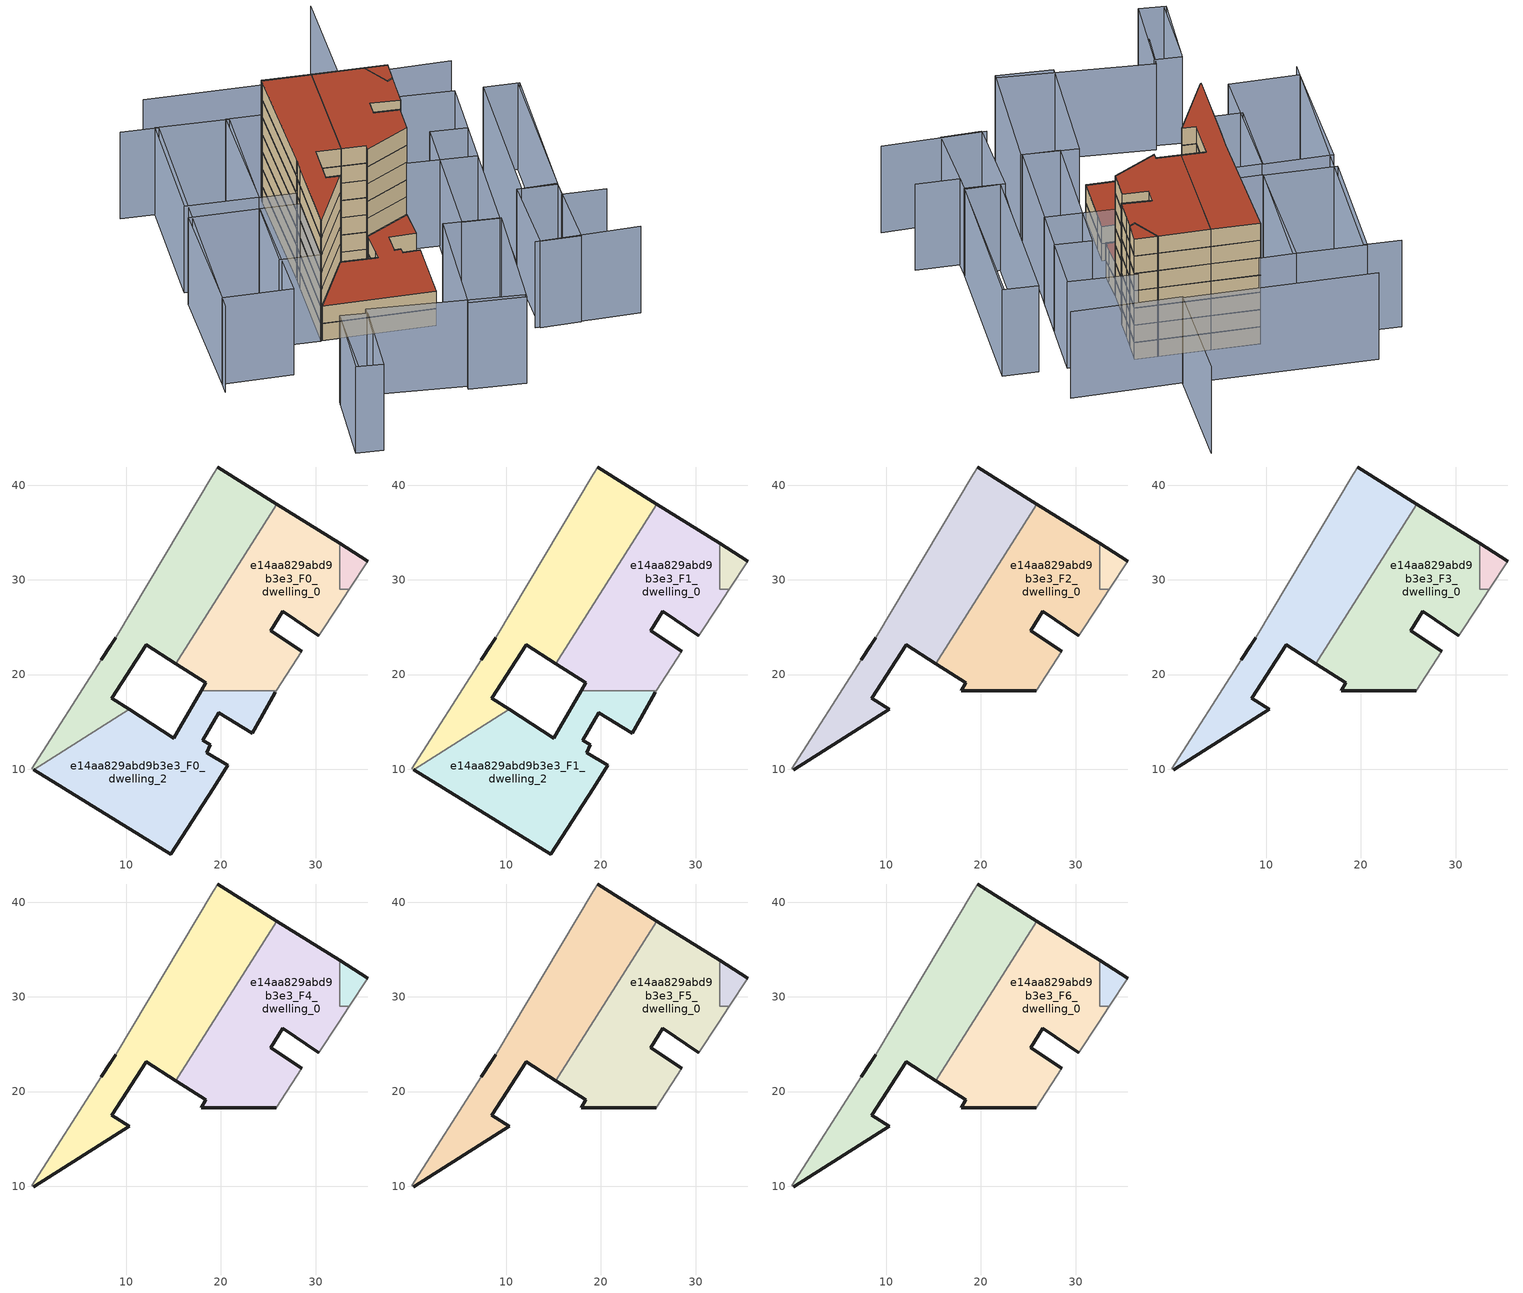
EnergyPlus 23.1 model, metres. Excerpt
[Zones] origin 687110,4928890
e14aa829abd9b3e3_F0_dwelling_0
 floor ground (EU_floor_Construction): 28.56,22.49 25.28,24.64 26.55,26.68 30.31,24.08 32.38,27.23 33.56,29.04 32.54,29.04 32.54,33.86 25.92,38.01 15.24,21.15 18.39,19.12 17.92,18.31 25.85,18.31 z0
 wall outside (EU_wall_Construction): 30.31,24.08 26.55,26.68 25.28,24.64 28.56,22.49 / 17.92,18.31 18.39,19.12 15.24,21.15 / 25.92,38.01 32.54,33.86 z0:3
 wall adiabatic (EU_wall_Construction): 33.56,29.04 32.38,27.23 30.31,24.08 / 28.56,22.49 25.85,18.31 z0:3
 wall to e14aa829abd9b3e3_F0_dwelling_2 (EU_wall_Construction): 25.85,18.31 17.92,18.31 z0:3
 wall to e14aa829abd9b3e3_F0_dwelling_1 (EU_wall_Construction): 15.24,21.15 25.92,38.01 z0:3
 wall to e14aa829abd9b3e3_F0_circulation (EU_wall_Construction): 32.54,33.86 32.54,29.04 33.56,29.04 z0:3
e14aa829abd9b3e3_F0_dwelling_1
 floor ground (EU_floor_Construction): 15.24,21.15 25.92,38.01 19.66,41.94 19.2,41.2 8.86,23.92 8.33,23.1 7.33,21.55 0.01,10.03 0.19,9.92 10.3,16.32 8.45,17.51 12.1,23.17 z0
 wall outside (EU_wall_Construction): 7.33,21.55 8.33,23.1 8.86,23.92 / 19.66,41.94 25.92,38.01 / 15.24,21.15 12.1,23.17 8.45,17.51 10.3,16.32 z0:3
 wall adiabatic (EU_wall_Construction): 8.86,23.92 19.2,41.2 19.66,41.94 / 0.19,9.92 0.01,10.03 7.33,21.55 z0:3
 wall to e14aa829abd9b3e3_F0_dwelling_2 (EU_wall_Construction): 10.29,16.32 0.19,9.92 z0:3
e14aa829abd9b3e3_F0_dwelling_2
 floor ground (EU_floor_Construction): 19.22,8.04 20.72,10.43 18.47,11.72 18.89,12.58 18.06,13.04 19.78,15.96 23.32,13.81 24.21,15.4 25.74,18.15 25.85,18.31 17.92,18.31 15.65,14.4 14.99,13.28 10.3,16.32 0.19,9.92 14.7,1.04 z0
 wall outside (EU_wall_Construction): 10.3,16.32 14.99,13.28 15.65,14.4 17.92,18.31 / 25.74,18.15 24.21,15.4 23.32,13.81 19.78,15.96 18.06,13.04 18.89,12.58 18.47,11.72 20.72,10.43 19.22,8.04 14.7,1.04 0.19,9.92 z0:3
 wall adiabatic (EU_wall_Construction): 25.85,18.31 25.74,18.15 z0:3
e14aa829abd9b3e3_F0_circulation
 floor ground (EU_floor_Construction): 33.56,29.04 35.51,32 32.54,33.86 32.54,29.04 z0
 wall outside (EU_wall_Construction): 32.54,33.86 35.51,32 z0:3
 wall adiabatic (EU_wall_Construction): 35.51,32 33.56,29.04 z0:3
e14aa829abd9b3e3_F1_dwelling_0
 floor to e14aa829abd9b3e3_F0_dwelling_0 (EU_floor_Construction): 28.55,22.49 25.27,24.64 26.54,26.68 30.3,24.08 32.38,27.23 33.56,29.04 32.54,29.04 32.54,33.86 25.92,38.01 15.24,21.15 18.38,19.12 17.92,18.31 25.85,18.31 z3
 wall outside (EU_wall_Construction): 30.31,24.08 26.55,26.68 25.28,24.64 28.56,22.49 / 17.92,18.31 18.39,19.12 15.24,21.15 / 25.92,38.01 32.54,33.86 z3:6
 wall adiabatic (EU_wall_Construction): 33.56,29.04 32.38,27.23 30.31,24.08 / 28.56,22.49 25.85,18.31 z3:6
 wall to e14aa829abd9b3e3_F1_dwelling_2 (EU_wall_Construction): 25.85,18.31 17.92,18.31 z3:6
 wall to e14aa829abd9b3e3_F1_dwelling_1 (EU_wall_Construction): 15.24,21.15 25.92,38.01 z3:6
 wall to e14aa829abd9b3e3_F1_circulation (EU_wall_Construction): 32.54,33.86 32.54,29.04 33.56,29.04 z3:6
e14aa829abd9b3e3_F1_dwelling_1
 floor to e14aa829abd9b3e3_F0_dwelling_1 (EU_floor_Construction): 15.24,21.15 25.92,38.01 19.65,41.94 19.2,41.2 8.86,23.92 8.33,23.1 7.33,21.55 0,10.03 0.19,9.92 10.29,16.32 8.45,17.51 12.1,23.17 z3
 wall outside (EU_wall_Construction): 7.33,21.55 8.33,23.1 8.86,23.92 / 19.66,41.94 25.92,38.01 / 15.24,21.15 12.1,23.17 8.45,17.51 10.3,16.32 z3:6
 wall adiabatic (EU_wall_Construction): 8.86,23.92 19.2,41.2 19.66,41.94 / 0.19,9.92 0.01,10.03 7.33,21.55 z3:6
 wall to e14aa829abd9b3e3_F1_dwelling_2 (EU_wall_Construction): 10.29,16.32 0.19,9.92 z3:6
e14aa829abd9b3e3_F1_dwelling_2
 floor to e14aa829abd9b3e3_F0_dwelling_2 (EU_floor_Construction): 19.22,8.04 20.72,10.43 18.47,11.72 18.88,12.58 18.05,13.04 19.77,15.96 23.32,13.81 24.21,15.4 25.74,18.15 25.85,18.31 17.92,18.31 15.65,14.4 14.99,13.28 10.29,16.32 0.19,9.92 14.7,1.04 z3
 wall outside (EU_wall_Construction): 10.3,16.32 14.99,13.28 15.65,14.4 17.92,18.31 / 25.74,18.15 24.21,15.4 23.32,13.81 19.78,15.96 18.06,13.04 18.89,12.58 18.47,11.72 20.72,10.43 19.22,8.04 14.7,1.04 0.19,9.92 z3:6
 wall adiabatic (EU_wall_Construction): 25.85,18.31 25.74,18.15 z3:6
 roof outside (EU_roof_Construction): 25.85,18.31 25.74,18.15 24.21,15.4 23.32,13.81 19.78,15.96 18.06,13.04 18.89,12.58 18.47,11.72 20.72,10.43 19.22,8.04 14.7,1.04 0.19,9.92 10.3,16.32 14.99,13.28 15.65,14.4 17.92,18.31 z6
e14aa829abd9b3e3_F1_circulation
 floor to e14aa829abd9b3e3_F0_circulation (EU_floor_Construction): 33.56,29.04 35.5,32 32.54,33.86 32.54,29.04 z3
 wall outside (EU_wall_Construction): 32.54,33.86 35.51,32 z3:6
 wall adiabatic (EU_wall_Construction): 35.51,32 33.56,29.04 z3:6
e14aa829abd9b3e3_F2_dwelling_0
 floor to e14aa829abd9b3e3_F1_dwelling_0 (EU_floor_Construction): 28.55,22.49 25.27,24.64 26.54,26.68 30.3,24.08 32.38,27.23 33.56,29.04 32.54,29.04 32.54,33.86 25.92,38.01 15.24,21.15 18.38,19.12 17.92,18.31 25.85,18.31 z6
 wall outside (EU_wall_Construction): 30.31,24.08 26.55,26.68 25.28,24.64 28.56,22.49 / 25.85,18.31 17.92,18.31 18.39,19.12 15.24,21.15 / 25.92,38.01 32.54,33.86 z6:9
 wall adiabatic (EU_wall_Construction): 33.56,29.04 32.38,27.23 30.31,24.08 / 28.56,22.49 25.85,18.31 z6:9
 wall to e14aa829abd9b3e3_F2_dwelling_1 (EU_wall_Construction): 15.24,21.15 25.92,38.01 z6:9
 wall to e14aa829abd9b3e3_F2_circulation (EU_wall_Construction): 32.54,33.86 32.54,29.04 33.56,29.04 z6:9
e14aa829abd9b3e3_F2_dwelling_1
 floor to e14aa829abd9b3e3_F1_dwelling_1 (EU_floor_Construction): 15.24,21.15 25.92,38.01 19.65,41.94 19.2,41.2 8.86,23.92 8.33,23.1 7.33,21.55 0,10.03 0.19,9.92 10.29,16.32 8.45,17.51 12.1,23.17 z6
 wall outside (EU_wall_Construction): 7.33,21.55 8.33,23.1 8.86,23.92 / 19.66,41.94 25.92,38.01 / 15.24,21.15 12.1,23.17 8.45,17.51 10.3,16.32 0.19,9.92 z6:9
 wall adiabatic (EU_wall_Construction): 8.86,23.92 19.2,41.2 19.66,41.94 / 0.19,9.92 0.01,10.03 7.33,21.55 z6:9
e14aa829abd9b3e3_F2_circulation
 floor to e14aa829abd9b3e3_F1_circulation (EU_floor_Construction): 33.56,29.04 35.5,32 32.54,33.86 32.54,29.04 z6
 wall outside (EU_wall_Construction): 32.54,33.86 35.51,32 z6:9
 wall adiabatic (EU_wall_Construction): 35.51,32 33.56,29.04 z6:9
e14aa829abd9b3e3_F3_dwelling_0
 floor to e14aa829abd9b3e3_F2_dwelling_0 (EU_floor_Construction): 28.55,22.49 25.27,24.64 26.54,26.68 30.3,24.08 32.38,27.23 33.56,29.04 32.54,29.04 32.54,33.86 25.92,38.01 15.24,21.15 18.38,19.12 17.92,18.31 25.85,18.31 z9
 wall outside (EU_wall_Construction): 30.31,24.08 26.55,26.68 25.28,24.64 28.56,22.49 / 25.85,18.31 17.92,18.31 18.39,19.12 15.24,21.15 / 25.92,38.01 32.54,33.86 z9:12
 wall adiabatic (EU_wall_Construction): 33.56,29.04 32.38,27.23 30.31,24.08 / 28.56,22.49 25.85,18.31 z9:12
 wall to e14aa829abd9b3e3_F3_dwelling_1 (EU_wall_Construction): 15.24,21.15 25.92,38.01 z9:12
 wall to e14aa829abd9b3e3_F3_circulation (EU_wall_Construction): 32.54,33.86 32.54,29.04 33.56,29.04 z9:12
e14aa829abd9b3e3_F3_dwelling_1
 floor to e14aa829abd9b3e3_F2_dwelling_1 (EU_floor_Construction): 15.24,21.15 25.92,38.01 19.65,41.94 19.2,41.2 8.86,23.92 8.33,23.1 7.33,21.55 0,10.03 0.19,9.92 10.29,16.32 8.45,17.51 12.1,23.17 z9
 wall outside (EU_wall_Construction): 7.33,21.55 8.33,23.1 8.86,23.92 / 19.66,41.94 25.92,38.01 / 15.24,21.15 12.1,23.17 8.45,17.51 10.3,16.32 0.19,9.92 z9:12
 wall adiabatic (EU_wall_Construction): 8.86,23.92 19.2,41.2 19.66,41.94 / 0.19,9.92 0.01,10.03 7.33,21.55 z9:12
e14aa829abd9b3e3_F3_circulation
 floor to e14aa829abd9b3e3_F2_circulation (EU_floor_Construction): 33.56,29.04 35.5,32 32.54,33.86 32.54,29.04 z9
 wall outside (EU_wall_Construction): 32.54,33.86 35.51,32 z9:12
 wall adiabatic (EU_wall_Construction): 35.51,32 33.56,29.04 z9:12
e14aa829abd9b3e3_F4_dwelling_0
 floor to e14aa829abd9b3e3_F3_dwelling_0 (EU_floor_Construction): 28.55,22.49 25.27,24.64 26.54,26.68 30.3,24.08 32.38,27.23 33.56,29.04 32.54,29.04 32.54,33.86 25.92,38.01 15.24,21.15 18.38,19.12 17.92,18.31 25.85,18.31 z12
 wall outside (EU_wall_Construction): 30.31,24.08 26.55,26.68 25.28,24.64 28.56,22.49 / 25.85,18.31 17.92,18.31 18.39,19.12 15.24,21.15 / 25.92,38.01 32.54,33.86 z12:15
 wall adiabatic (EU_wall_Construction): 33.56,29.04 32.38,27.23 30.31,24.08 / 28.56,22.49 25.85,18.31 z12:15
 wall to e14aa829abd9b3e3_F4_dwelling_1 (EU_wall_Construction): 15.24,21.15 25.92,38.01 z12:15
 wall to e14aa829abd9b3e3_F4_circulation (EU_wall_Construction): 32.54,33.86 32.54,29.04 33.56,29.04 z12:15
e14aa829abd9b3e3_F4_dwelling_1
 floor to e14aa829abd9b3e3_F3_dwelling_1 (EU_floor_Construction): 15.24,21.15 25.92,38.01 19.65,41.94 19.2,41.2 8.86,23.92 8.33,23.1 7.33,21.55 0,10.03 0.19,9.92 10.29,16.32 8.45,17.51 12.1,23.17 z12
 wall outside (EU_wall_Construction): 7.33,21.55 8.33,23.1 8.86,23.92 / 19.66,41.94 25.92,38.01 / 15.24,21.15 12.1,23.17 8.45,17.51 10.3,16.32 0.19,9.92 z12:15
 wall adiabatic (EU_wall_Construction): 8.86,23.92 19.2,41.2 19.66,41.94 / 0.19,9.92 0.01,10.03 7.33,21.55 z12:15
e14aa829abd9b3e3_F4_circulation
 floor to e14aa829abd9b3e3_F3_circulation (EU_floor_Construction): 33.56,29.04 35.5,32 32.54,33.86 32.54,29.04 z12
 wall outside (EU_wall_Construction): 32.54,33.86 35.51,32 z12:15
 wall adiabatic (EU_wall_Construction): 35.51,32 33.56,29.04 z12:15
e14aa829abd9b3e3_F5_dwelling_0
 floor to e14aa829abd9b3e3_F4_dwelling_0 (EU_floor_Construction): 28.55,22.49 25.27,24.64 26.54,26.68 30.3,24.08 32.38,27.23 33.56,29.04 32.54,29.04 32.54,33.86 25.92,38.01 15.24,21.15 18.38,19.12 17.92,18.31 25.85,18.31 z15
 wall outside (EU_wall_Construction): 30.31,24.08 26.55,26.68 25.28,24.64 28.56,22.49 / 25.85,18.31 17.92,18.31 18.39,19.12 15.24,21.15 / 25.92,38.01 32.54,33.86 z15:18
 wall adiabatic (EU_wall_Construction): 33.56,29.04 32.38,27.23 30.31,24.08 / 28.56,22.49 25.85,18.31 z15:18
 wall to e14aa829abd9b3e3_F5_dwelling_1 (EU_wall_Construction): 15.24,21.15 25.92,38.01 z15:18
 wall to e14aa829abd9b3e3_F5_circulation (EU_wall_Construction): 32.54,33.86 32.54,29.04 33.56,29.04 z15:18
e14aa829abd9b3e3_F5_dwelling_1
 floor to e14aa829abd9b3e3_F4_dwelling_1 (EU_floor_Construction): 15.24,21.15 25.92,38.01 19.65,41.94 19.2,41.2 8.86,23.92 8.33,23.1 7.33,21.55 0,10.03 0.19,9.92 10.29,16.32 8.45,17.51 12.1,23.17 z15
 wall outside (EU_wall_Construction): 7.33,21.55 8.33,23.1 8.86,23.92 / 19.66,41.94 25.92,38.01 / 15.24,21.15 12.1,23.17 8.45,17.51 10.3,16.32 0.19,9.92 z15:18
 wall adiabatic (EU_wall_Construction): 8.86,23.92 19.2,41.2 19.66,41.94 / 0.19,9.92 0.01,10.03 7.33,21.55 z15:18
e14aa829abd9b3e3_F5_circulation
 floor to e14aa829abd9b3e3_F4_circulation (EU_floor_Construction): 33.56,29.04 35.5,32 32.54,33.86 32.54,29.04 z15
 wall outside (EU_wall_Construction): 32.54,33.86 35.51,32 z15:18
 wall adiabatic (EU_wall_Construction): 35.51,32 33.56,29.04 z15:18
e14aa829abd9b3e3_F6_dwelling_0
 floor to e14aa829abd9b3e3_F5_dwelling_0 (EU_floor_Construction): 28.55,22.49 25.27,24.64 26.54,26.68 30.3,24.08 32.38,27.23 33.56,29.04 32.54,29.04 32.54,33.86 25.92,38.01 15.24,21.15 18.38,19.12 17.92,18.31 25.85,18.31 z18
 wall outside (EU_wall_Construction): 30.31,24.08 26.55,26.68 25.28,24.64 28.56,22.49 / 25.85,18.31 17.92,18.31 18.39,19.12 15.24,21.15 / 25.92,38.01 32.54,33.86 z18:21
 wall adiabatic (EU_wall_Construction): 33.56,29.04 32.38,27.23 30.31,24.08 / 28.56,22.49 25.85,18.31 z18:21
 wall to e14aa829abd9b3e3_F6_dwelling_1 (EU_wall_Construction): 15.24,21.15 25.92,38.01 z18:21
 wall to e14aa829abd9b3e3_F6_circulation (EU_wall_Construction): 32.54,33.86 32.54,29.04 33.56,29.04 z18:21
 roof outside (EU_roof_Construction): 32.54,33.86 32.54,29.04 33.56,29.04 32.38,27.23 30.31,24.08 26.55,26.68 25.28,24.64 28.56,22.49 25.85,18.31 17.92,18.31 18.39,19.12 15.24,21.15 25.92,38.01 z21
e14aa829abd9b3e3_F6_dwelling_1
 floor to e14aa829abd9b3e3_F5_dwelling_1 (EU_floor_Construction): 15.24,21.15 25.92,38.01 19.65,41.94 19.2,41.2 8.86,23.92 8.33,23.1 7.33,21.55 0,10.03 0.19,9.92 10.29,16.32 8.45,17.51 12.1,23.17 z18
 wall outside (EU_wall_Construction): 7.33,21.55 8.33,23.1 8.86,23.92 / 19.66,41.94 25.92,38.01 / 15.24,21.15 12.1,23.17 8.45,17.51 10.3,16.32 0.19,9.92 z18:21
 wall adiabatic (EU_wall_Construction): 8.86,23.92 19.2,41.2 19.66,41.94 / 0.19,9.92 0.01,10.03 7.33,21.55 z18:21
 roof outside (EU_roof_Construction): 25.92,38.01 15.24,21.15 12.1,23.17 8.45,17.51 10.3,16.32 0.19,9.92 0.01,10.03 7.33,21.55 8.33,23.1 8.86,23.92 19.2,41.2 19.66,41.94 z21
e14aa829abd9b3e3_F6_circulation
 floor to e14aa829abd9b3e3_F5_circulation (EU_floor_Construction): 33.56,29.04 35.5,32 32.54,33.86 32.54,29.04 z18
 wall outside (EU_wall_Construction): 32.54,33.86 35.51,32 z18:21
 wall adiabatic (EU_wall_Construction): 35.51,32 33.56,29.04 z18:21
 roof outside (EU_roof_Construction): 35.51,32 33.56,29.04 32.54,29.04 32.54,33.86 z21
shading: 41.54,-6.91 35.9,-3.32 / 35.9,-3.32 51.83,21.69 / 49.08,32.57 34.79,41.15 / 24.44,-9.42 38.1,-17.37 / -9.08,-9.78 -5.36,-4.59 / -5.36,-4.59 13.64,-18.24 / -9.54,-3.63 -16.57,-14.34 / 1.99,53.14 6.79,50.01 / 6.79,50.01 -19.18,10.24 / 44.77,57.04 34.95,41.38 / 34.95,41.38 10.33,56.81 / 47.57,24.46 52.04,21.56 / 52.04,21.56 37.29,-1.13 / 37.29,-1.13 32.83,1.77 / 32.83,1.77 47.57,24.46 / 43.96,26.69 34.39,12.37 / 34.39,12.37 25.68,18.19 / 25.68,18.19 35.25,32.51 / 35.25,32.51 43.96,26.69 / -16.95,-14.25 -9.24,-3.2 / -9.24,-3.2 -5.88,-5.54 / -5.88,-5.54 -13.6,-16.6 / -13.6,-16.6 -16.95,-14.25 / 6.35,-13.89 18.22,3.32 / 18.22,3.32 25.31,-1.57 / 25.31,-1.57 13.45,-18.78 / 13.45,-18.78 6.35,-13.89 / 37.44,-0.9 30.26,-12.99 / 30.26,-12.99 25.03,-9.88 / 25.03,-9.88 32.22,2.21 / 32.22,2.21 37.44,-0.9 / 38.48,18.49 25.16,-1.47 / 25.16,-1.47 20.5,1.64 / 20.5,1.64 33.82,21.6 / 33.82,21.6 38.48,18.49 / 7.33,21.55 0,10.03 / 0,10.03 -5.15,13.31 / -5.15,13.31 2.18,24.83 / 2.18,24.83 7.33,21.55 / -17.98,12.07 -6.77,30.33 / -6.77,30.33 2.28,24.77 / 2.28,24.77 -8.93,6.51 / -8.93,6.51 -17.98,12.07 / 4.15,26.81 15.15,44.76 / 15.15,44.76 19.87,41.87 / 19.87,41.87 8.86,23.92 / 8.86,23.92 4.15,26.81 / 4.22,26.93 -5.02,32.91 / -5.02,32.91 6.34,50.46 / 6.34,50.46 15.58,44.48 / 15.58,44.48 4.22,26.93 z0:15
[Building]
EU S2 Campaign: North Axis=0; Terrain=City; Solar Distribution=FullExterior
[Site:Location]
Bologna: Latitude=44.5; Longitude=11.25; Time Zone=1; Elevation=37
[SizingPeriod:WeatherFileDays]
AnnualSizingPeriod: Begin Month=1; Begin Day of Month=1; End Month=12; End Day of Month=31; Day of Week for Start Day=Monday; Use Weather File Daylight Saving Period=No; Use Weather File Rain and Snow Indicators=No
[MATERIAL]
EU_InternalMass_Material: Roughness=MediumRough; Thickness=0.1; Conductivity=1; Density=1800; Specific Heat=900; Thermal Absorptance=0.9; Solar Absorptance=0.7; Visible Absorptance=0.7
[MATERIAL:NOMASS] Roughness=MediumRough; Thermal Absorptance=0.9; Solar Absorptance=0.7; Visible Absorptance=0.7
Name | Thermal Resistance
EU_wall_NoMass | 0.905828
EU_roof_NoMass | 0.37593
EU_floor_NoMass | 0.67114
[CONSTRUCTION]
EU_wall_Construction: EU_wall_NoMass
EU_roof_Construction: EU_roof_NoMass
EU_floor_Construction: EU_floor_NoMass
EU_InternalMass_Construction: EU_InternalMass_Material
[ZONE] Type=1; Multiplier=1; Ceiling Height=autocalculate; Floor Area=autocalculate; Part of Total Floor Area=Yes
Name | Volume
e14aa829abd9b3e3_F0_dwelling_0; e14aa829abd9b3e3_F1_dwelling_0; e14aa829abd9b3e3_F2_dwelling_0; e14aa829abd9b3e3_F3_dwelling_0; e14aa829abd9b3e3_F4_dwelling_0; e14aa829abd9b3e3_F5_dwelling_0; e14aa829abd9b3e3_F6_dwelling_0 | 573.694
e14aa829abd9b3e3_F0_dwelling_1 | 580.211
e14aa829abd9b3e3_F1_dwelling_1; e14aa829abd9b3e3_F2_dwelling_1; e14aa829abd9b3e3_F3_dwelling_1; e14aa829abd9b3e3_F4_dwelling_1; e14aa829abd9b3e3_F5_dwelling_1; e14aa829abd9b3e3_F6_dwelling_1 | 580.214
e14aa829abd9b3e3_F0_dwelling_2 | 575.676
e14aa829abd9b3e3_F1_dwelling_2 | 575.677
e14aa829abd9b3e3_F0_circulation | 25.9548
e14aa829abd9b3e3_F1_circulation; e14aa829abd9b3e3_F2_circulation; e14aa829abd9b3e3_F3_circulation; e14aa829abd9b3e3_F4_circulation; e14aa829abd9b3e3_F5_circulation; e14aa829abd9b3e3_F6_circulation | 25.9563
[INTERNALMASS] Construction=EU_InternalMass_Construction
Name | Zone or ZoneList | Surface Area
e14aa829abd9b3e3_F0_dwelling_0_EU_InternalMass | e14aa829abd9b3e3_F0_dwelling_0 | 191.232
e14aa829abd9b3e3_F0_dwelling_1_EU_InternalMass | e14aa829abd9b3e3_F0_dwelling_1 | 193.405
e14aa829abd9b3e3_F0_dwelling_2_EU_InternalMass | e14aa829abd9b3e3_F0_dwelling_2 | 191.893
e14aa829abd9b3e3_F1_dwelling_0_EU_InternalMass | e14aa829abd9b3e3_F1_dwelling_0 | 191.232
e14aa829abd9b3e3_F1_dwelling_1_EU_InternalMass | e14aa829abd9b3e3_F1_dwelling_1 | 193.405
e14aa829abd9b3e3_F1_dwelling_2_EU_InternalMass | e14aa829abd9b3e3_F1_dwelling_2 | 191.893
e14aa829abd9b3e3_F2_dwelling_0_EU_InternalMass | e14aa829abd9b3e3_F2_dwelling_0 | 266.098
e14aa829abd9b3e3_F2_dwelling_1_EU_InternalMass | e14aa829abd9b3e3_F2_dwelling_1 | 266.098
e14aa829abd9b3e3_F3_dwelling_0_EU_InternalMass | e14aa829abd9b3e3_F3_dwelling_0 | 266.098
e14aa829abd9b3e3_F3_dwelling_1_EU_InternalMass | e14aa829abd9b3e3_F3_dwelling_1 | 266.098
e14aa829abd9b3e3_F4_dwelling_0_EU_InternalMass | e14aa829abd9b3e3_F4_dwelling_0 | 266.098
e14aa829abd9b3e3_F4_dwelling_1_EU_InternalMass | e14aa829abd9b3e3_F4_dwelling_1 | 266.098
e14aa829abd9b3e3_F5_dwelling_0_EU_InternalMass | e14aa829abd9b3e3_F5_dwelling_0 | 266.098
e14aa829abd9b3e3_F5_dwelling_1_EU_InternalMass | e14aa829abd9b3e3_F5_dwelling_1 | 266.098
e14aa829abd9b3e3_F6_dwelling_0_EU_InternalMass | e14aa829abd9b3e3_F6_dwelling_0 | 266.098
e14aa829abd9b3e3_F6_dwelling_1_EU_InternalMass | e14aa829abd9b3e3_F6_dwelling_1 | 266.098
[OTHEREQUIPMENT] Fuel Type=Electricity; Design Level Calculation Method=Watts/Area; Power per Zone Floor Area=1; Fraction Latent=0; Fraction Radiant=0; Fraction Lost=0; Carbon Dioxide Generation Rate=0; EndUse Subcategory=EU_Step8_InternalGains
Name | Zone or ZoneList or Space or SpaceList | Schedule
EU_Step8_InternalGain_e14aa829abd9b3e3_F0_dwelling_0_f000 | e14aa829abd9b3e3_F0_dwelling_0 | EU_Step8_GainSchedule_e14aa829abd9b3e3_F0_dwelling_0_f000
EU_Step8_InternalGain_e14aa829abd9b3e3_F0_dwelling_1_f000 | e14aa829abd9b3e3_F0_dwelling_1 | EU_Step8_GainSchedule_e14aa829abd9b3e3_F0_dwelling_1_f000
EU_Step8_InternalGain_e14aa829abd9b3e3_F0_dwelling_2_f000 | e14aa829abd9b3e3_F0_dwelling_2 | EU_Step8_GainSchedule_e14aa829abd9b3e3_F0_dwelling_2_f000
EU_Step8_InternalGain_e14aa829abd9b3e3_F1_dwelling_0_f000 | e14aa829abd9b3e3_F1_dwelling_0 | EU_Step8_GainSchedule_e14aa829abd9b3e3_F1_dwelling_0_f000
EU_Step8_InternalGain_e14aa829abd9b3e3_F1_dwelling_1_f000 | e14aa829abd9b3e3_F1_dwelling_1 | EU_Step8_GainSchedule_e14aa829abd9b3e3_F1_dwelling_1_f000
EU_Step8_InternalGain_e14aa829abd9b3e3_F1_dwelling_2_f000 | e14aa829abd9b3e3_F1_dwelling_2 | EU_Step8_GainSchedule_e14aa829abd9b3e3_F1_dwelling_2_f000
EU_Step8_InternalGain_e14aa829abd9b3e3_F2_dwelling_0_f000 | e14aa829abd9b3e3_F2_dwelling_0 | EU_Step8_GainSchedule_e14aa829abd9b3e3_F2_dwelling_0_f000
EU_Step8_InternalGain_e14aa829abd9b3e3_F2_dwelling_1_f000 | e14aa829abd9b3e3_F2_dwelling_1 | EU_Step8_GainSchedule_e14aa829abd9b3e3_F2_dwelling_1_f000
EU_Step8_InternalGain_e14aa829abd9b3e3_F3_dwelling_0_f000 | e14aa829abd9b3e3_F3_dwelling_0 | EU_Step8_GainSchedule_e14aa829abd9b3e3_F3_dwelling_0_f000
EU_Step8_InternalGain_e14aa829abd9b3e3_F3_dwelling_1_f000 | e14aa829abd9b3e3_F3_dwelling_1 | EU_Step8_GainSchedule_e14aa829abd9b3e3_F3_dwelling_1_f000
EU_Step8_InternalGain_e14aa829abd9b3e3_F4_dwelling_0_f000 | e14aa829abd9b3e3_F4_dwelling_0 | EU_Step8_GainSchedule_e14aa829abd9b3e3_F4_dwelling_0_f000
EU_Step8_InternalGain_e14aa829abd9b3e3_F4_dwelling_1_f000 | e14aa829abd9b3e3_F4_dwelling_1 | EU_Step8_GainSchedule_e14aa829abd9b3e3_F4_dwelling_1_f000
EU_Step8_InternalGain_e14aa829abd9b3e3_F5_dwelling_0_f000 | e14aa829abd9b3e3_F5_dwelling_0 | EU_Step8_GainSchedule_e14aa829abd9b3e3_F5_dwelling_0_f000
EU_Step8_InternalGain_e14aa829abd9b3e3_F5_dwelling_1_f000 | e14aa829abd9b3e3_F5_dwelling_1 | EU_Step8_GainSchedule_e14aa829abd9b3e3_F5_dwelling_1_f000
EU_Step8_InternalGain_e14aa829abd9b3e3_F6_dwelling_0_f000 | e14aa829abd9b3e3_F6_dwelling_0 | EU_Step8_GainSchedule_e14aa829abd9b3e3_F6_dwelling_0_f000
EU_Step8_InternalGain_e14aa829abd9b3e3_F6_dwelling_1_f000 | e14aa829abd9b3e3_F6_dwelling_1 | EU_Step8_GainSchedule_e14aa829abd9b3e3_F6_dwelling_1_f000
[ZONEINFILTRATION:DESIGNFLOWRATE] Schedule=EU_AlwaysOn; Design Flow Rate Calculation Method=Flow/Area; Flow Rate per Floor Area=0.0005; Constant Term Coefficient=1; Temperature Term Coefficient=0; Velocity Term Coefficient=0; Velocity Squared Term Coefficient=0
Name | Zone or ZoneList or Space or SpaceList
EU_Circulation_Infiltration_e14aa829abd9b3e3_F0_circulation | e14aa829abd9b3e3_F0_circulation
EU_Circulation_Infiltration_e14aa829abd9b3e3_F1_circulation | e14aa829abd9b3e3_F1_circulation
EU_Circulation_Infiltration_e14aa829abd9b3e3_F2_circulation | e14aa829abd9b3e3_F2_circulation
EU_Circulation_Infiltration_e14aa829abd9b3e3_F3_circulation | e14aa829abd9b3e3_F3_circulation
EU_Circulation_Infiltration_e14aa829abd9b3e3_F4_circulation | e14aa829abd9b3e3_F4_circulation
EU_Circulation_Infiltration_e14aa829abd9b3e3_F5_circulation | e14aa829abd9b3e3_F5_circulation
EU_Circulation_Infiltration_e14aa829abd9b3e3_F6_circulation | e14aa829abd9b3e3_F6_circulation
[ZONEVENTILATION:DESIGNFLOWRATE] Schedule=EU_AlwaysOn; Design Flow Rate Calculation Method=AirChanges/Hour; Air Changes per Hour=0.73129; Ventilation Type=Natural; Fan Pressure Rise=0; Fan Total Efficiency=1; Constant Term Coefficient=1; Temperature Term Coefficient=0; Velocity Term Coefficient=0; Velocity Squared Term Coefficient=0; Minimum Indoor Temperature=-100; Maximum Indoor Temperature=100; Delta Temperature=-100; Minimum Outdoor Temperature=-100; Maximum Outdoor Temperature=100; Maximum Wind Speed=40
Name | Zone or ZoneList or Space or SpaceList
EU_ConstantAir_e14aa829abd9b3e3_F0_dwelling_0 | e14aa829abd9b3e3_F0_dwelling_0
EU_ConstantAir_e14aa829abd9b3e3_F0_dwelling_1 | e14aa829abd9b3e3_F0_dwelling_1
EU_ConstantAir_e14aa829abd9b3e3_F0_dwelling_2 | e14aa829abd9b3e3_F0_dwelling_2
EU_ConstantAir_e14aa829abd9b3e3_F1_dwelling_0 | e14aa829abd9b3e3_F1_dwelling_0
EU_ConstantAir_e14aa829abd9b3e3_F1_dwelling_1 | e14aa829abd9b3e3_F1_dwelling_1
EU_ConstantAir_e14aa829abd9b3e3_F1_dwelling_2 | e14aa829abd9b3e3_F1_dwelling_2
EU_ConstantAir_e14aa829abd9b3e3_F2_dwelling_0 | e14aa829abd9b3e3_F2_dwelling_0
EU_ConstantAir_e14aa829abd9b3e3_F2_dwelling_1 | e14aa829abd9b3e3_F2_dwelling_1
EU_ConstantAir_e14aa829abd9b3e3_F3_dwelling_0 | e14aa829abd9b3e3_F3_dwelling_0
EU_ConstantAir_e14aa829abd9b3e3_F3_dwelling_1 | e14aa829abd9b3e3_F3_dwelling_1
EU_ConstantAir_e14aa829abd9b3e3_F4_dwelling_0 | e14aa829abd9b3e3_F4_dwelling_0
EU_ConstantAir_e14aa829abd9b3e3_F4_dwelling_1 | e14aa829abd9b3e3_F4_dwelling_1
EU_ConstantAir_e14aa829abd9b3e3_F5_dwelling_0 | e14aa829abd9b3e3_F5_dwelling_0
EU_ConstantAir_e14aa829abd9b3e3_F5_dwelling_1 | e14aa829abd9b3e3_F5_dwelling_1
EU_ConstantAir_e14aa829abd9b3e3_F6_dwelling_0 | e14aa829abd9b3e3_F6_dwelling_0
EU_ConstantAir_e14aa829abd9b3e3_F6_dwelling_1 | e14aa829abd9b3e3_F6_dwelling_1
[HVACTEMPLATE:THERMOSTAT] Constant Heating Setpoint=20; Constant Cooling Setpoint=50
EU_HeatOnly_e14aa829abd9b3e3_F0_dwelling_0; EU_HeatOnly_e14aa829abd9b3e3_F0_dwelling_1; EU_HeatOnly_e14aa829abd9b3e3_F0_dwelling_2; EU_HeatOnly_e14aa829abd9b3e3_F1_dwelling_0; EU_HeatOnly_e14aa829abd9b3e3_F1_dwelling_1; EU_HeatOnly_e14aa829abd9b3e3_F1_dwelling_2; EU_HeatOnly_e14aa829abd9b3e3_F2_dwelling_0; EU_HeatOnly_e14aa829abd9b3e3_F2_dwelling_1; EU_HeatOnly_e14aa829abd9b3e3_F3_dwelling_0; EU_HeatOnly_e14aa829abd9b3e3_F3_dwelling_1; EU_HeatOnly_e14aa829abd9b3e3_F4_dwelling_0; EU_HeatOnly_e14aa829abd9b3e3_F4_dwelling_1; EU_HeatOnly_e14aa829abd9b3e3_F5_dwelling_0; EU_HeatOnly_e14aa829abd9b3e3_F5_dwelling_1; EU_HeatOnly_e14aa829abd9b3e3_F6_dwelling_0; EU_HeatOnly_e14aa829abd9b3e3_F6_dwelling_1
[HVACTEMPLATE:ZONE:IDEALLOADSAIRSYSTEM] System Availability Schedule=EU_AlwaysOn; Maximum Heating Supply Air Temperature=50; Minimum Cooling Supply Air Temperature=13; Maximum Heating Supply Air Humidity Ratio=0.0156; Minimum Cooling Supply Air Humidity Ratio=0.0077; Heating Limit=NoLimit; Cooling Limit=NoLimit; Heating Availability Schedule=EU_AlwaysOn; Cooling Availability Schedule=EU_CoolingOff; Dehumidification Control Type=ConstantSensibleHeatRatio; Cooling Sensible Heat Ratio=0.7; Dehumidification Setpoint=60; Humidification Control Type=None; Humidification Setpoint=30; Outdoor Air Method=None; Outdoor Air Flow Rate per Person=0.00944; Outdoor Air Flow Rate per Zone Floor Area=0; Outdoor Air Flow Rate per Zone=0; Demand Controlled Ventilation Type=None; Outdoor Air Economizer Type=NoEconomizer; Heat Recovery Type=None; Sensible Heat Recovery Effectiveness=0.7; Latent Heat Recovery Effectiveness=0.65
Name | Template Thermostat
e14aa829abd9b3e3_F0_dwelling_0 | EU_HeatOnly_e14aa829abd9b3e3_F0_dwelling_0
e14aa829abd9b3e3_F0_dwelling_1 | EU_HeatOnly_e14aa829abd9b3e3_F0_dwelling_1
e14aa829abd9b3e3_F0_dwelling_2 | EU_HeatOnly_e14aa829abd9b3e3_F0_dwelling_2
e14aa829abd9b3e3_F1_dwelling_0 | EU_HeatOnly_e14aa829abd9b3e3_F1_dwelling_0
e14aa829abd9b3e3_F1_dwelling_1 | EU_HeatOnly_e14aa829abd9b3e3_F1_dwelling_1
e14aa829abd9b3e3_F1_dwelling_2 | EU_HeatOnly_e14aa829abd9b3e3_F1_dwelling_2
e14aa829abd9b3e3_F2_dwelling_0 | EU_HeatOnly_e14aa829abd9b3e3_F2_dwelling_0
e14aa829abd9b3e3_F2_dwelling_1 | EU_HeatOnly_e14aa829abd9b3e3_F2_dwelling_1
e14aa829abd9b3e3_F3_dwelling_0 | EU_HeatOnly_e14aa829abd9b3e3_F3_dwelling_0
e14aa829abd9b3e3_F3_dwelling_1 | EU_HeatOnly_e14aa829abd9b3e3_F3_dwelling_1
e14aa829abd9b3e3_F4_dwelling_0 | EU_HeatOnly_e14aa829abd9b3e3_F4_dwelling_0
e14aa829abd9b3e3_F4_dwelling_1 | EU_HeatOnly_e14aa829abd9b3e3_F4_dwelling_1
e14aa829abd9b3e3_F5_dwelling_0 | EU_HeatOnly_e14aa829abd9b3e3_F5_dwelling_0
e14aa829abd9b3e3_F5_dwelling_1 | EU_HeatOnly_e14aa829abd9b3e3_F5_dwelling_1
e14aa829abd9b3e3_F6_dwelling_0 | EU_HeatOnly_e14aa829abd9b3e3_F6_dwelling_0
e14aa829abd9b3e3_F6_dwelling_1 | EU_HeatOnly_e14aa829abd9b3e3_F6_dwelling_1
[SIZING:ZONE] Zone Cooling Design Supply Air Temperature Input Method=SupplyAirTemperature; Zone Cooling Design Supply Air Temperature=13; Zone Heating Design Supply Air Temperature Input Method=SupplyAirTemperature; Zone Heating Design Supply Air Temperature=50; Zone Cooling Design Supply Air Humidity Ratio=0.008; Zone Heating Design Supply Air Humidity Ratio=0.008; Cooling Design Air Flow Method=DesignDay; Cooling Design Air Flow Rate=0; Cooling Minimum Air Flow per Zone Floor Area=0.000762; Cooling Minimum Air Flow=0; Cooling Minimum Air Flow Fraction=0.2; Heating Design Air Flow Method=DesignDay; Heating Design Air Flow Rate=0; Heating Maximum Air Flow per Zone Floor Area=0.002032; Heating Maximum Air Flow=0.141576; Heating Maximum Air Flow Fraction=0.3; Account for Dedicated Outdoor Air System=No; Dedicated Outdoor Air System Control Strategy=NeutralSupplyAir; Dedicated Outdoor Air Low Setpoint Temperature for Design=autosize; Dedicated Outdoor Air High Setpoint Temperature for Design=autosize; Zone Load Sizing Method=Sensible Load Only No Latent Load; Zone Latent Cooling Design Supply Air Humidity Ratio Input Method=HumidityRatioDifference; Zone Cooling Design Supply Air Humidity Ratio Difference=0.005; Zone Latent Heating Design Supply Air Humidity Ratio Input Method=HumidityRatioDifference; Zone Humidification Design Supply Air Humidity Ratio Difference=0.005
e14aa829abd9b3e3_F0_dwelling_0; e14aa829abd9b3e3_F0_dwelling_1; e14aa829abd9b3e3_F0_dwelling_2; e14aa829abd9b3e3_F1_dwelling_0; e14aa829abd9b3e3_F1_dwelling_1; e14aa829abd9b3e3_F1_dwelling_2; e14aa829abd9b3e3_F2_dwelling_0; e14aa829abd9b3e3_F2_dwelling_1; e14aa829abd9b3e3_F3_dwelling_0; e14aa829abd9b3e3_F3_dwelling_1; e14aa829abd9b3e3_F4_dwelling_0; e14aa829abd9b3e3_F4_dwelling_1; e14aa829abd9b3e3_F5_dwelling_0; e14aa829abd9b3e3_F5_dwelling_1; e14aa829abd9b3e3_F6_dwelling_0; e14aa829abd9b3e3_F6_dwelling_1
[SCHEDULE:CONSTANT]
Name | Hourly Value
EU_AlwaysOn | 1
EU_CoolingOff | 0
[SCHEDULE:FILE] Column Number=1; Rows to Skip at Top=0; Number of Hours of Data=8760; Column Separator=Comma; Interpolate to Timestep=No; Minutes per Item=60; Adjust Schedule for Daylight Savings=Yes
Name | File
EU_Step8_GainSchedule_e14aa829abd9b3e3_F0_dwelling_0_f000 | ../../schedules/e14aa829abd9b3e3/e14aa829abd9b3e3_F0_dwelling_0_f000_gain.csv
EU_Step8_GainSchedule_e14aa829abd9b3e3_F0_dwelling_1_f000 | ../../schedules/e14aa829abd9b3e3/e14aa829abd9b3e3_F0_dwelling_1_f000_gain.csv
EU_Step8_GainSchedule_e14aa829abd9b3e3_F0_dwelling_2_f000 | ../../schedules/e14aa829abd9b3e3/e14aa829abd9b3e3_F0_dwelling_2_f000_gain.csv
EU_Step8_GainSchedule_e14aa829abd9b3e3_F1_dwelling_0_f000 | ../../schedules/e14aa829abd9b3e3/e14aa829abd9b3e3_F1_dwelling_0_f000_gain.csv
EU_Step8_GainSchedule_e14aa829abd9b3e3_F1_dwelling_1_f000 | ../../schedules/e14aa829abd9b3e3/e14aa829abd9b3e3_F1_dwelling_1_f000_gain.csv
EU_Step8_GainSchedule_e14aa829abd9b3e3_F1_dwelling_2_f000 | ../../schedules/e14aa829abd9b3e3/e14aa829abd9b3e3_F1_dwelling_2_f000_gain.csv
EU_Step8_GainSchedule_e14aa829abd9b3e3_F2_dwelling_0_f000 | ../../schedules/e14aa829abd9b3e3/e14aa829abd9b3e3_F2_dwelling_0_f000_gain.csv
EU_Step8_GainSchedule_e14aa829abd9b3e3_F2_dwelling_1_f000 | ../../schedules/e14aa829abd9b3e3/e14aa829abd9b3e3_F2_dwelling_1_f000_gain.csv
EU_Step8_GainSchedule_e14aa829abd9b3e3_F3_dwelling_0_f000 | ../../schedules/e14aa829abd9b3e3/e14aa829abd9b3e3_F3_dwelling_0_f000_gain.csv
EU_Step8_GainSchedule_e14aa829abd9b3e3_F3_dwelling_1_f000 | ../../schedules/e14aa829abd9b3e3/e14aa829abd9b3e3_F3_dwelling_1_f000_gain.csv
EU_Step8_GainSchedule_e14aa829abd9b3e3_F4_dwelling_0_f000 | ../../schedules/e14aa829abd9b3e3/e14aa829abd9b3e3_F4_dwelling_0_f000_gain.csv
EU_Step8_GainSchedule_e14aa829abd9b3e3_F4_dwelling_1_f000 | ../../schedules/e14aa829abd9b3e3/e14aa829abd9b3e3_F4_dwelling_1_f000_gain.csv
EU_Step8_GainSchedule_e14aa829abd9b3e3_F5_dwelling_0_f000 | ../../schedules/e14aa829abd9b3e3/e14aa829abd9b3e3_F5_dwelling_0_f000_gain.csv
EU_Step8_GainSchedule_e14aa829abd9b3e3_F5_dwelling_1_f000 | ../../schedules/e14aa829abd9b3e3/e14aa829abd9b3e3_F5_dwelling_1_f000_gain.csv
EU_Step8_GainSchedule_e14aa829abd9b3e3_F6_dwelling_0_f000 | ../../schedules/e14aa829abd9b3e3/e14aa829abd9b3e3_F6_dwelling_0_f000_gain.csv
EU_Step8_GainSchedule_e14aa829abd9b3e3_F6_dwelling_1_f000 | ../../schedules/e14aa829abd9b3e3/e14aa829abd9b3e3_F6_dwelling_1_f000_gain.csv
